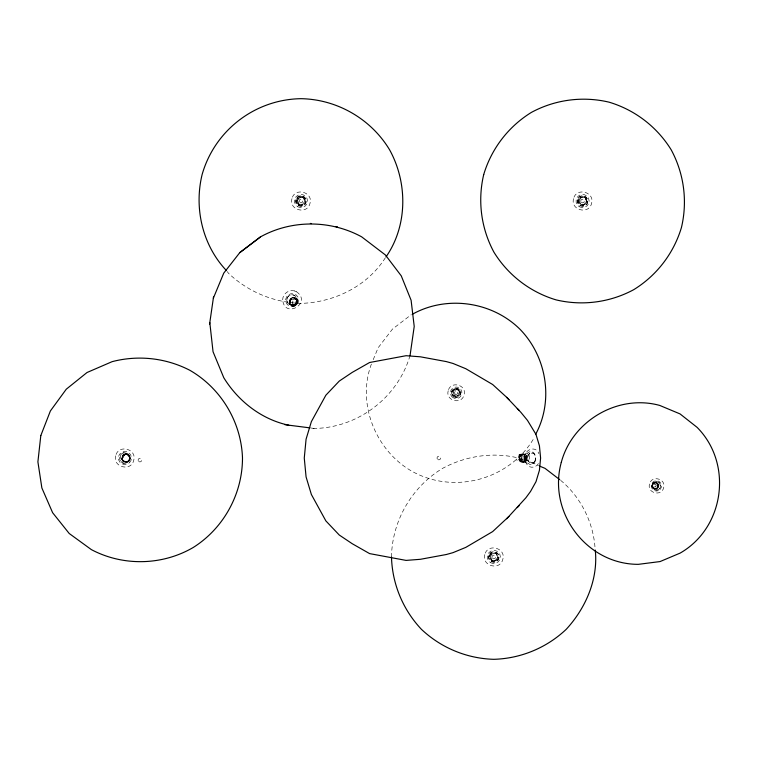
<?xml version="1.0" encoding="UTF-8"?>
<svg xmlns="http://www.w3.org/2000/svg" width="758" height="758" viewBox="0 0 758 758"><rect width="100%" height="100%" fill="white"/><g stroke="black" fill="none" stroke-linecap="round" stroke-linejoin="round"><path stroke-width="0.57" stroke-dasharray="3.79 2.84" d="M524.868 458.05C523.323 468.766 513.346 455.918 521.675 453.853C526.554 454.791 524.072 461.461 526.952 464.408C529.937 469.164 537.289 467.515 538.853 462.427M525 458.05C523.636 449.674 535.934 444.908 538.853 453.682M130.063 458.04L128.869 461.091M130.082 459.159L130.205 458.059M297.553 301.627L296.274 304.612L293.27 305.853M297.61 301.788C297.733 305.142 293.261 306.981 291.138 305.294M296.899 199.932L296.899 202.121M391.479 556.978C392.085 520.935 411.746 486.882 442.644 468.34C471.94 452.507 508.684 450.006 538.559 465.668M459.869 392.796C459.926 399.03 449.769 396.282 452.886 390.92C455.511 386.097 462.806 391.659 458.779 395.43M489.592 556.978C489.526 549.891 501.076 553.008 497.523 559.11C494.548 564.587 486.257 558.267 490.833 553.984M497.873 558.059L498.025 556.978M578.449 199.923C576.62 206.744 588.54 206.744 586.711 199.923C585.242 193.868 575.635 197.81 578.913 203.144M651.861 485.689L653.026 483.329M651.975 486.361L652.42 487.366L652.496 484.03M282.687 299.855C282.592 293.971 288.807 289.262 294.445 290.92M122.294 456.117L121.934 459.339L124.056 461.84M129.684 460.191L130.262 458.078L129.447 455.918M297.278 198.89C294.36 203.542 302.12 208.024 304.688 203.163C307.606 198.511 299.846 194.029 297.278 198.89L298.87 197.364M371.401 364.058C356.715 403.218 375.324 449.93 411.111 470.794C453.445 495.059 509.613 480.004 534.144 437.83M373.201 359.709L378.147 347.761L392.464 329.114L411.111 314.797M578.525 199.941L578.941 198.928M586.664 202.121L584.693 204.688M658.048 487.375L658.494 485.707L657.935 484.03M658.465 486.579L655.916 488.891M297.591 303.029L295.611 305.559L292.427 305.986M410.04 355.606C397.694 397.656 357.956 427.844 314.144 428.459L311.832 428.166M122.218 456.117L122.948 455.226M128.377 461.508L129.646 459.206L129.059 455.369M129.741 460.182C116.95 472.452 117.3 443.43 129.59 455.956M303.949 203.997L304.621 203.125M385.377 257.729C367.336 286.23 334.269 302.433 300.983 303.371C273.979 302.594 248.254 291.934 228.613 273.392L227.201 271.554M497.466 559.082L495.94 560.636M657.394 488.029L658.257 484.826M529.738 453.445L525.294 458.05L529.738 462.655M122.872 455.226L124.814 454.089M129.097 461.072L126.984 462.238M490.852 554.003L491.724 553.34M652.761 483.329C663.023 476.043 662.312 496.045 652.941 488.057M653.728 482.799L652.231 484.021L651.975 486.551M654.628 482.41C652.411 483.642 651.965 486.939 653.775 488.711M533.604 462.655L532.4 463.129C528.43 463.593 528.43 452.507 532.4 452.981L533.604 453.445M523.077 453.928C519.798 455.217 519.78 460.892 523.077 462.181M523.835 454.487L529.728 451.711M656.021 488.929C659.043 488.588 659.725 484.002 656.949 482.837M657.053 488.654L654.211 488.882M302.082 205.115L303.096 204.688M580.467 197.364L582.58 196.815M455.188 389.224C452.905 389.792 451.692 392.635 452.943 394.653M127.145 461.717C121.261 463.365 122.521 452.043 127.894 454.933M523.191 462.143C530.401 458.514 520.32 448.111 519.173 458.05C520.452 468.577 532.163 456.761 523.124 453.843M125.904 453.919C120.124 453.464 120.418 463.129 126.16 462.361M125.989 453.966C123.336 453.976 121.28 456.799 122.057 459.339M125.885 462.408L127.24 462.2M293.592 297.752C290.93 297.723 288.779 300.462 289.471 303.039M299.884 196.938L302.082 196.938M582.58 205.238L583.669 205.096M654.239 482.476L655.405 482.344M655.064 488.995L656.125 488.919M655.045 482.761C658.475 482.486 657.508 489.668 654.268 488.493M521.324 454.364A3.686 2.681 -90 0 0 519.003 459.898A3.686 2.681 -90 0 0 523.655 459.898A3.686 2.681 -90 0 0 521.324 454.364L518.984 454.459C522.47 454.895 522.47 461.215 518.984 461.65L521.324 461.745M524.28 454.364L524.527 454.364A3.686 2.681 -90 0 1 526.857 459.898A3.686 2.681 -90 0 1 522.205 459.898A3.686 2.681 -90 0 1 524.527 454.364M125.714 453.862L128.093 454.487M125.809 453.938L127.079 454.089M294.691 297.894C291.214 296.473 287.775 301.002 289.878 304.043M456.145 389.072L458.779 390.162M456.145 396.519L453.511 395.43M655.092 482.363L656.267 482.467M294.549 297.761L295.705 298.311M311.187 428.033L314.144 428.459M123.876 461.83L125.079 462.238M296.577 291.792C312.467 303.048 284.402 319.459 282.677 299.78M294.369 290.892L296.662 291.83M291.404 305.569C294.616 307.919 298.974 303.844 297.629 300.841M302.072 196.957L303.086 197.383M298.879 204.669L299.893 205.096M494.917 552.885L495.94 553.312M491.724 560.607L492.738 561.034M656.049 482.467L657.082 482.808M655.945 482.476L657.537 483.339M653.415 488.55L654.505 488.986M523.835 461.622L529.728 464.398M127.856 454.383L130.092 456.989M122.995 461.177L123.952 461.859M584.693 197.364L586.247 198.909M297.989 204.016L298.87 204.688M560.664 480.364C580.836 497.04 593.59 522.755 595.106 548.915M295.573 298.169L296.558 298.974M291.536 305.701C284.695 302.215 293.744 292.995 297.221 299.836M653.51 488.588L651.899 486.532M291.1 304.763L291.546 305.19C287.841 301.589 294.748 296.34 297.221 300.879L296.928 300.329A3.686 3.629 -37.4 0 0 290.57 300.358A3.686 3.629 -37.4 0 0 293.678 305.815A3.686 3.629 -37.4 0 0 296.928 300.329M123.071 461.205L121.867 459.32M458.77 390.18L459.357 390.948M303.958 198.046L304.631 198.918M297.335 203.135L298.008 204.006M297.307 300.007C294.815 295.298 287.254 299.647 290.03 304.185M289.783 303.882L290.674 305.038M657.622 483.367L658.579 485.717M657.413 483.339L658.058 484.03M652.25 487.043L652.695 487.631M652.297 487.356L653.008 488.105M517.127 460.599L516.454 458.988M489.734 558.068L490.161 559.091M304.65 198.909L305.067 199.932M297.013 299.495L297.714 301.002M129.893 456.941L129.997 458.126M586.635 199.941L586.777 201.022M652.041 485.717L652.145 486.589M297.43 300.519L297.676 302.66M520.016 457.008C518.358 461.271 525.067 464.673 526.744 460.106C529.785 454.98 521.106 450.745 520.016 457.008M115.737 455.785C112.43 467.279 131.361 471.95 133.759 460.22C137.056 448.727 118.134 444.065 115.737 455.785M291.991 198.615C288.457 210.051 307.322 215.101 309.975 203.438C313.509 192.001 294.644 186.951 291.991 198.615M296.084 199.714C294.161 205.939 304.432 208.696 305.881 202.339C307.805 196.104 297.534 193.356 296.084 199.714M297.506 200.093C302.404 215.717 309.558 189.017 297.506 200.093M448.234 390.673C445.126 400.736 461.717 405.189 464.057 394.918C467.165 384.856 450.574 380.412 448.234 390.673M451.834 391.64C450.138 397.126 459.187 399.551 460.457 393.952C462.153 388.475 453.113 386.049 451.834 391.64M453.094 391.981C457.396 405.729 463.697 382.231 453.094 391.981M484.826 554.562C481.292 565.999 500.157 571.049 502.81 559.385C506.344 547.949 487.489 542.899 484.826 554.562M488.919 555.661C486.996 561.896 497.276 564.644 498.726 558.286C500.65 552.061 490.369 549.304 488.919 555.661M490.35 556.04C495.249 571.665 502.402 544.964 490.35 556.04M573.588 198.615C570.054 210.051 588.909 215.101 591.572 203.438C595.106 192.001 576.241 186.951 573.588 198.615M577.681 199.714C575.758 205.939 586.029 208.696 587.478 202.339C589.402 196.104 579.131 193.356 577.681 199.714M579.103 200.093C584.001 215.717 591.155 189.017 579.103 200.093M649.54 483.964C646.678 493.06 661.573 496.869 663.638 487.801C666.462 478.8 651.643 474.745 649.54 483.964M287.074 298.586C284.942 304.147 295.146 307.691 296.766 301.087C298.643 294.739 288.646 292.294 287.074 298.586M126.633 454.544L126.595 454.535A3.686 3.676 -83.1 0 0 122.19 459.149A3.686 3.676 -83.1 0 0 128.377 460.674A3.686 3.676 -83.1 0 0 126.633 454.544A3.686 3.676 -83.1 0 0 122.218 459.159A3.686 3.676 -83.1 0 0 128.405 460.674A3.686 3.676 -83.1 0 0 126.595 454.535M656.239 482.922L656.21 482.922A2.918 2.89 -82.4 0 0 652.685 486.484A2.918 2.89 -82.4 0 0 657.518 487.801A2.918 2.89 -82.4 0 0 656.239 482.922M296.444 299.704L296.406 299.647A3.686 3.629 -37.4 0 0 290.096 299.723A3.686 3.629 -37.4 0 0 293.194 305.19A3.686 3.629 -37.4 0 0 296.444 299.704M492.548 558.248A1.8 1.8 0 0 0 495.561 557.443A1.8 1.8 0 0 0 493.354 555.235A1.8 1.8 0 0 0 492.548 558.248M655.708 486.636A1.421 1.412 -82.4 0 0 655.092 484.267A1.421 1.412 -82.4 0 0 653.358 486.001A1.421 1.412 -82.4 0 0 655.708 486.636M657.063 487.745A2.918 2.89 -82.4 0 0 655.793 482.865A2.918 2.89 -82.4 0 0 652.231 486.428A2.918 2.89 -82.4 0 0 657.063 487.745M657.366 487.782A2.918 2.89 -82.4 0 0 656.096 482.903A2.918 2.89 -82.4 0 0 652.534 486.465A2.918 2.89 -82.4 0 0 657.366 487.782M659.432 488.844A4.197 4.169 -82.4 0 0 657.593 481.813A4.197 4.169 -82.4 0 0 652.458 486.949A4.197 4.169 -82.4 0 0 659.432 488.844M660.019 489.535A5.192 5.145 -82.4 0 0 657.745 480.847A5.192 5.145 -82.4 0 0 651.416 487.186A5.192 5.145 -82.4 0 0 660.019 489.535M526.175 460.665A3.686 2.681 -90 0 0 524.972 454.487A3.686 2.681 -90 0 0 521.684 459.007A3.686 2.681 -90 0 0 526.175 460.665M535.101 461.338A6.566 4.775 -90 0 0 530.96 451.484A6.566 4.775 -90 0 0 526.819 461.338A6.566 4.775 -90 0 0 535.101 461.338M525.095 459.898A3.686 2.681 -90 0 0 522.764 454.364A3.686 2.681 -90 0 0 520.443 459.898A3.686 2.681 -90 0 0 525.095 459.898M523.92 460.665A3.686 2.681 -90 0 0 522.717 454.487A3.686 2.681 -90 0 0 519.429 459.007A3.686 2.681 -90 0 0 523.92 460.665M437.935 459.613A1.8 1.8 0 0 0 440.625 458.05A1.8 1.8 0 0 0 437.935 456.496A1.8 1.8 0 0 0 437.935 459.613M534.409 461.811A5.315 3.866 -90 0 0 532.675 452.914A5.315 3.866 -90 0 0 527.928 459.433A5.315 3.866 -90 0 0 534.409 461.811M525.806 459.898A3.686 2.681 -90 0 0 523.475 454.364A3.686 2.681 -90 0 0 521.153 459.898A3.686 2.681 -90 0 0 525.806 459.898M454.525 395.61A3.25 3.25 0 0 0 459.395 392.796A3.25 3.25 0 0 0 454.525 389.982A3.25 3.25 0 0 0 454.525 395.61M453.805 396.851A4.681 4.681 0 0 0 460.826 392.796A4.681 4.681 0 0 0 453.805 388.75A4.681 4.681 0 0 0 453.805 396.851M455.359 394.169A1.582 1.582 0 0 0 457.728 392.796A1.582 1.582 0 0 0 455.359 391.431A1.582 1.582 0 0 0 455.359 394.169M452.062 396.889A5.78 5.78 0 0 0 461.726 394.293A5.78 5.78 0 0 0 454.648 387.215A5.78 5.78 0 0 0 452.062 396.889M291.963 305.218A5.315 5.23 -37.4 0 0 296.653 297.316A5.315 5.23 -37.4 0 0 287.5 297.344A5.315 5.23 -37.4 0 0 291.963 305.218M294.057 304.413A1.8 1.762 -37.4 0 0 295.639 301.741A1.8 1.762 -37.4 0 0 292.55 301.75A1.8 1.762 -37.4 0 0 294.057 304.413M292.067 306.611A6.566 6.452 -37.4 0 0 297.847 296.842A6.566 6.452 -37.4 0 0 286.543 296.88A6.566 6.452 -37.4 0 0 292.067 306.611M293.441 305.512A3.686 3.629 -37.4 0 0 296.691 300.026A3.686 3.629 -37.4 0 0 290.342 300.045A3.686 3.629 -37.4 0 0 293.441 305.512M293.327 305.36A3.686 3.629 -37.4 0 0 296.577 299.874A3.686 3.629 -37.4 0 0 290.219 299.893A3.686 3.629 -37.4 0 0 293.327 305.36M293.564 305.673A3.686 3.629 -37.4 0 0 296.814 300.187A3.686 3.629 -37.4 0 0 290.456 300.206A3.686 3.629 -37.4 0 0 293.564 305.673M297.695 206.716A6.566 6.566 0 0 0 307.549 201.022A6.566 6.566 0 0 0 297.695 195.337A6.566 6.566 0 0 0 297.695 206.716M298.32 205.636A5.315 5.315 0 0 0 306.298 201.022A5.315 5.315 0 0 0 298.32 196.417A5.315 5.315 0 0 0 298.32 205.636M299.135 204.224A3.686 3.686 0 0 0 304.669 201.022A3.686 3.686 0 0 0 299.135 197.829A3.686 3.686 0 0 0 299.135 204.224M300.083 202.585A1.8 1.8 0 0 0 302.783 201.022A1.8 1.8 0 0 0 300.083 199.468A1.8 1.8 0 0 0 300.083 202.585M579.292 206.716A6.566 6.566 0 0 0 589.146 201.022A6.566 6.566 0 0 0 579.292 195.337A6.566 6.566 0 0 0 579.292 206.716M579.917 205.636A5.315 5.315 0 0 0 587.895 201.022A5.315 5.315 0 0 0 579.917 196.417A5.315 5.315 0 0 0 579.917 205.636M581.31 202.301A1.8 1.8 0 0 0 584.314 201.495A1.8 1.8 0 0 0 582.116 199.288A1.8 1.8 0 0 0 581.31 202.301M580.732 204.224A3.686 3.686 0 0 0 586.266 201.022A3.686 3.686 0 0 0 580.732 197.829A3.686 3.686 0 0 0 580.732 204.224M138.648 461.385A1.8 1.8 0 0 0 141.651 460.58A1.8 1.8 0 0 0 139.453 458.382A1.8 1.8 0 0 0 138.648 461.385M128.775 460.722A3.686 3.676 -83.1 0 0 127.003 454.582A3.686 3.676 -83.1 0 0 122.502 459.187A3.686 3.676 -83.1 0 0 128.689 460.712A3.686 3.676 -83.1 0 0 126.908 454.573A3.686 3.676 -83.1 0 0 122.588 459.196A3.686 3.676 -83.1 0 0 128.775 460.722M128.652 461.688A5.315 5.297 -83.1 0 0 126.093 452.848A5.315 5.297 -83.1 0 0 119.736 459.5A5.315 5.297 -83.1 0 0 128.652 461.688M129.637 462.57A6.566 6.547 -83.1 0 0 126.482 451.645A6.566 6.547 -83.1 0 0 118.627 459.86A6.566 6.547 -83.1 0 0 129.637 462.57M491.165 561.583A5.315 5.315 0 0 0 499.143 556.978A5.315 5.315 0 0 0 491.165 552.364A5.315 5.315 0 0 0 491.165 561.583M490.54 562.663A6.566 6.566 0 0 0 500.394 556.978A6.566 6.566 0 0 0 490.54 551.284A6.566 6.566 0 0 0 490.54 562.663M491.98 560.171A3.686 3.686 0 0 0 497.513 556.978A3.686 3.686 0 0 0 491.98 553.776A3.686 3.686 0 0 0 491.98 560.171"/><path stroke-width="1.14" d="M213.368 298.15L223.752 273.126L239.793 252.613L260.553 236.837C291.678 219.612 330.469 219.839 361.642 236.828L385.386 254.953L401.266 275.865L411.101 300.253L414.219 326.442L410.04 355.606M288.741 425.219C261.529 419.439 238.277 401.247 223.781 377.721L213.045 351.74L209.805 322.567M209.596 324.083L213.519 296.984M535.499 434.571C554.022 400.669 546.698 356.487 519.836 329.114C491.838 301.495 446.557 295.014 412.2 314.352M386.078 256.81C407.7 225.628 407.747 182.754 389.621 149.857C371.079 118.949 337.016 99.289 300.983 98.682C255.039 99.374 214.685 130.338 202.121 174.539C193.906 208.204 202.481 245.308 226.49 270.634M506.704 518.775L525.9 497.779L530.534 491.459L536.001 481.671L539.431 470.282L540.606 458.05L539.431 445.827L536.001 434.429L527.492 420.406L520.86 412.314L506.704 397.334L492.643 384.505L465.8 368.72L452.99 363.452L446.31 361.594L420.396 356.81L406.08 355.71L369.601 362.504L352.243 372.386L339.262 381.084L325.864 395.212L311.377 421.609L306.08 439.185L304.271 458.05L306.08 476.924L311.377 494.5L325.864 520.898L339.262 535.025L352.243 543.723L369.601 553.605L406.08 560.399L420.396 559.3L446.31 554.515L452.99 552.658L465.8 547.38L492.643 531.604L508.931 516.444M517.269 507.633L519.088 505.728M239.793 252.613L260.553 236.837M284.904 424.679L310.041 427.891M335.984 226.708L337.509 226.907M310.344 223.43L311.519 223.591M539.63 466.113L544.993 468.34L559.745 479.653M517.269 408.477L519.088 410.372M506.704 397.334L508.931 399.665M595.257 550.062C598.356 579.178 585.754 608.143 566.188 629.348C546.546 647.882 520.822 658.541 493.818 659.318C466.824 658.541 441.099 647.882 421.448 629.348C402.915 609.697 392.256 583.973 391.479 556.978M40.809 435.585L37.9 461.849L41.87 487.972L52.624 512.711L69.215 533.499L91.367 549.616C123.109 566.434 162.316 565.582 193.309 547.437C223.762 528.203 242.607 493.742 242.484 457.737C241.158 421.789 220.929 388.134 189.718 370.217C165.775 357.899 138.193 354.858 112.146 361.651L87.009 372.519L66.287 389.186L50.388 410.959L40.809 435.585M483.718 174.539C477.483 200.823 481.122 228.423 493.941 252.196C508.125 275.192 530.212 292.143 556.088 299.884C582.371 306.118 609.982 302.489 633.754 289.66C656.75 275.486 673.691 253.39 681.442 227.514C687.677 201.23 684.038 173.629 671.218 149.857C657.034 126.861 634.948 109.91 609.072 102.169C582.788 95.934 555.178 99.563 531.405 112.392C508.41 126.567 491.459 148.653 483.718 174.539M561.28 462.399C547.541 512.152 586.484 564.416 638.35 564.34L660.095 561.555L680.115 553.113C724.534 527.634 733.157 463.688 697.095 427.351L680.021 413.906L659.801 405.454C618.225 393.866 572.205 420.785 561.28 462.399"/></g></svg>
